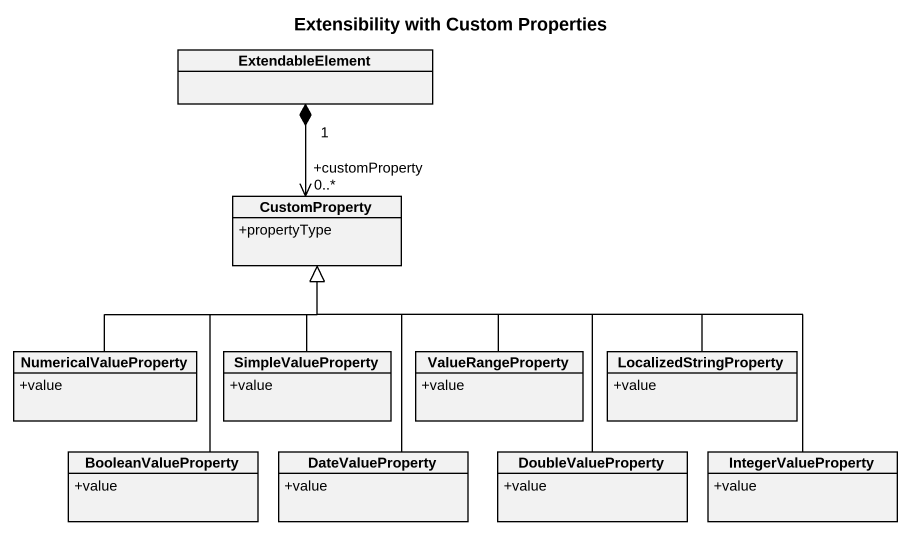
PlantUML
@startuml
title Extensibility with Custom Properties
hide circle
hide empty members
skinparam classAttributeIconSize 0
class ExtendableElement
class CustomProperty {
  +propertyType
}
class NumericalValueProperty {
  +value
}
class SimpleValueProperty {
  +value
}
class ValueRangeProperty {
  +value
}
class LocalizedStringProperty {
  +value
}
class BooleanValueProperty {
  +value
}
class DateValueProperty {
  +value
}
class DoubleValueProperty {
  +value
}
class IntegerValueProperty {
  +value
}
ExtendableElement "1" *--> "+customProperty\n0..*" CustomProperty
NumericalValueProperty -up-|> CustomProperty
SimpleValueProperty -up-|> CustomProperty
ValueRangeProperty -up-|> CustomProperty
LocalizedStringProperty -left-|> CustomProperty
BooleanValueProperty -up-|> CustomProperty
DateValueProperty -up-|> CustomProperty
DoubleValueProperty -up-|> CustomProperty
IntegerValueProperty -left-|> CustomProperty
@enduml
